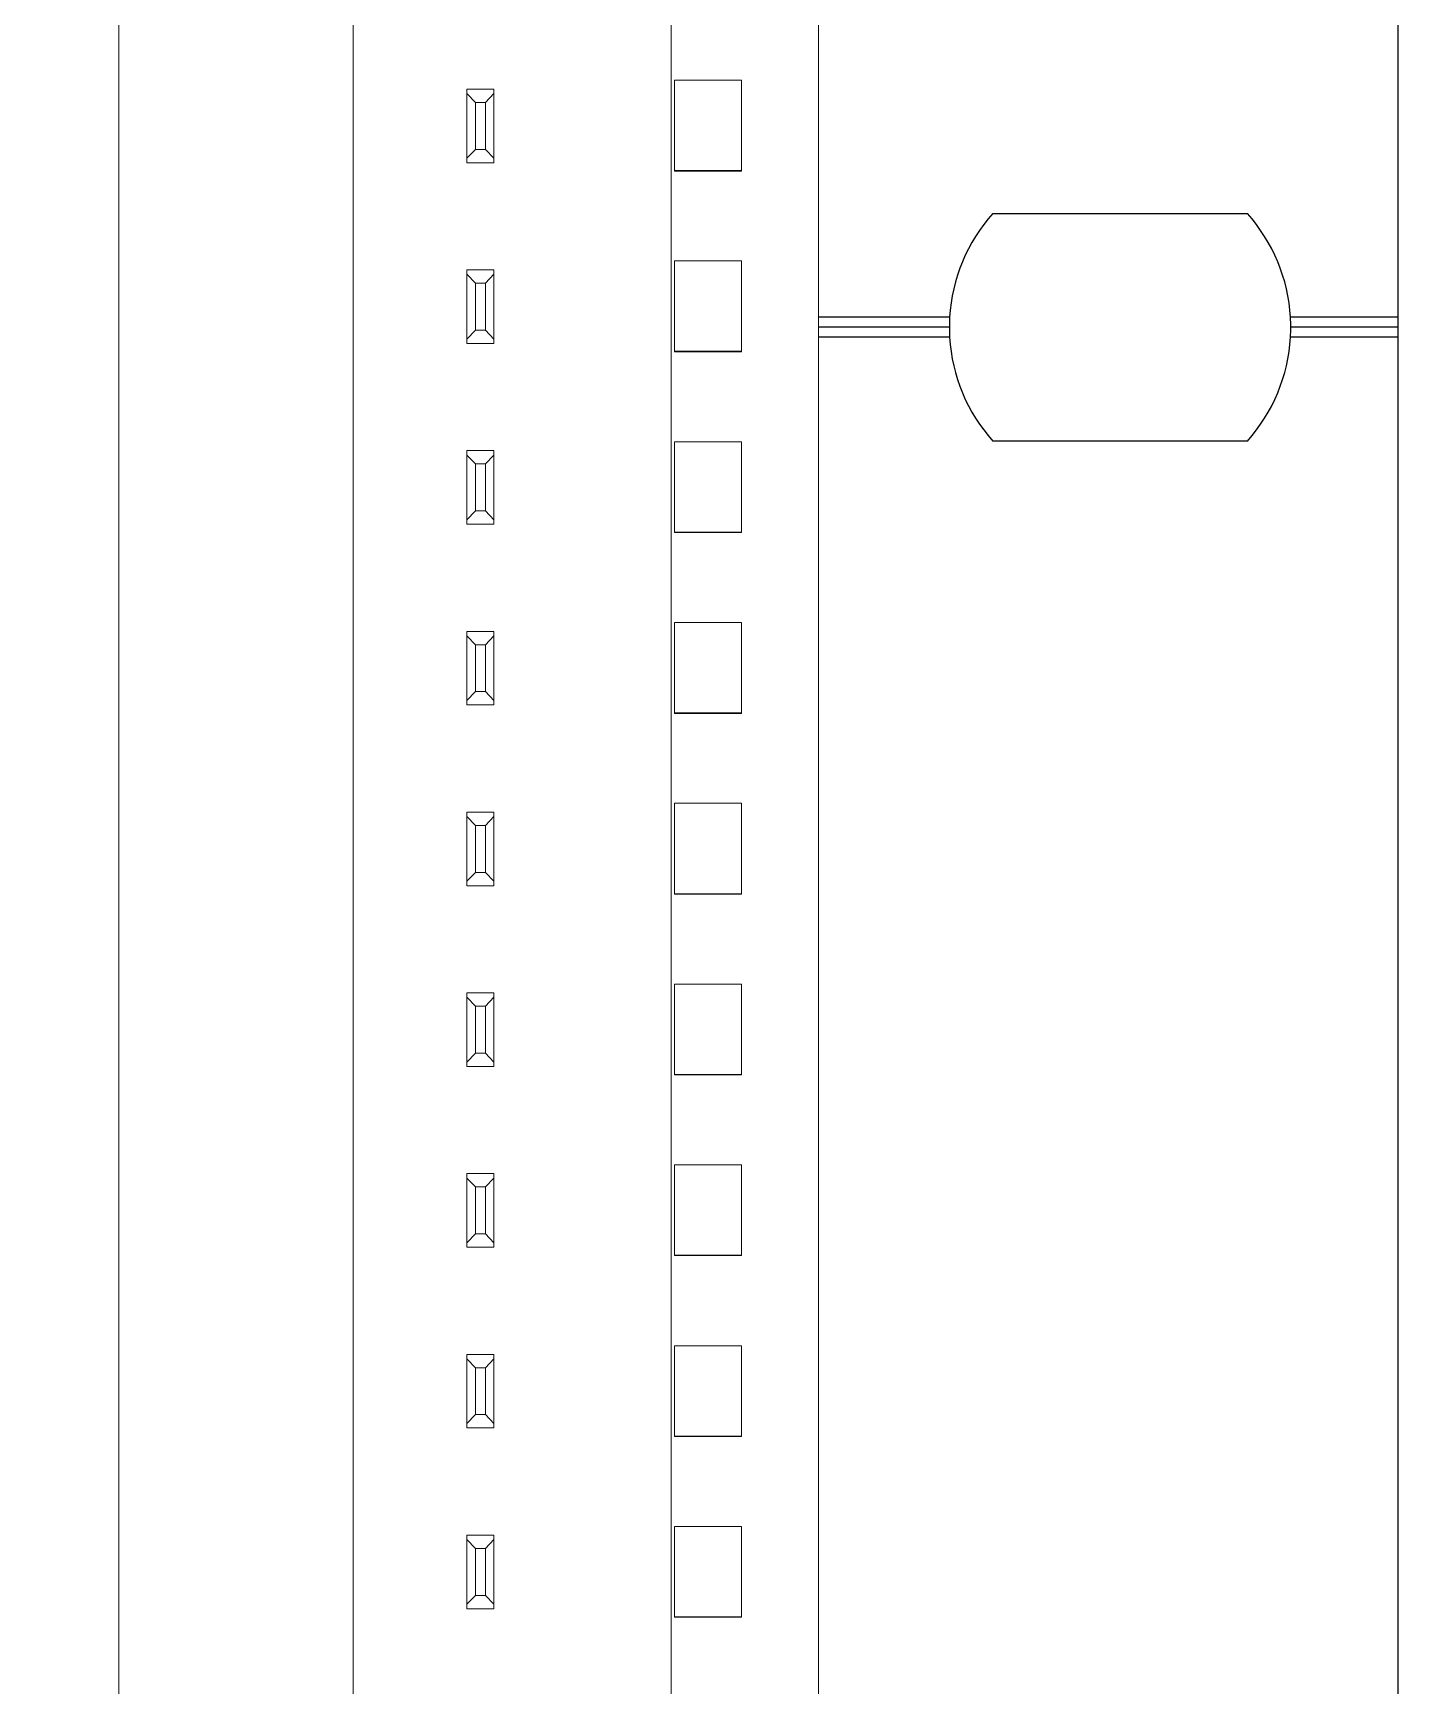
# Model space of a CAD drawing. Header units: millimetres. Extents: x 42151 to 59780, y 37376 to 44547.
# Drawn here: x 48355.16 to 48395.94, y 43205.74 to 43255.12 of the extents above; entities that cross this region are included whole.
import ezdxf

# ---------------------------------------------------------------- set-up
doc = ezdxf.new("R2010")
doc.units = ezdxf.units.MM
doc.set_wipeout_variables(frame=1)
doc.layers.add('000-PI-Oprema', color=30, linetype='Continuous', lineweight=5)
doc.layers.add('004-PI-DIN Šina', color=3, linetype='Continuous')

# ---------------------------------------------------------------- blocks, each defined once
blk = doc.blocks.new('*U117')
at = {"layer": '004-PI-DIN Šina'}
for p, q in [((297.61, 45.238), (297.61, 0)), ((285.509, 3.1), (293.112, 3.1)), ((284.219, 0), (-146.3, 0)), ((297.61, 0), (294.401, 0)), ((297.61, 0), (297.61, -0.3)), ((284.21, -0.3), (-146.298, -0.3)), ((297.61, -0.3), (294.41, -0.3)), ((297.61, -0.3), (297.61, -0.6)), ((284.219, -0.6), (-146.3, -0.6)), ((297.61, -0.6), (294.401, -0.6)), ((297.61, -0.6), (297.61, -50.149)), ((293.112, -3.7), (285.509, -3.7))]:
    blk.add_line(p, q, dxfattribs=at)
for start, end in [(138.1897, 176.6277), (3.3723, 41.8103), (183.3723, 221.8103), (318.1897, 356.6277)]:
    blk.add_arc((289.31, -0.3), 5.1, start, end, dxfattribs=at)
for major_axis, start_param, end_param in [((-5.099, 0.12), 6.247901, 6.306758), ((5.098, 0.125), 3.117, 3.175857), ((-0.085, 5.099), 4.695641, 4.754498), ((0.082, 5.099), 4.669617, 4.728475)]:
    blk.add_ellipse((289.31, -0.3), major_axis=major_axis, ratio=1, start_param=start_param, end_param=end_param, dxfattribs=at)
blk = doc.blocks.new('6ES7532-5HD00-0AB0')
blk.add_wipeout([(0.725, 61.733), (35.525, 61.733), (35.525, -85.267), (0.725, -85.267)]).dxf.layer = '000-PI-Oprema'
at = {"layer": '000-PI-Oprema'}
for p, q in [((35.525, 49.414), (35.525, -64.005)), ((31.125, -61.682), (31.125, 47.133)), ((14.625, -58.967), (14.625, 41.933)), ((21.625, 41.933), (21.625, -58.967)), ((31.225, -5.498), (31.225, -2.796)), ((31.225, -2.796), (33.225, -2.796)), ((33.225, -5.498), (33.225, -2.796)), ((25.025, -3.067), (25.825, -3.067)), ((25.025, -3.2), (25.025, -3.067)), ((25.275, -3.467), (25.025, -3.2)), ((25.025, -5.134), (25.025, -3.2)), ((25.825, -3.2), (25.575, -3.467)), ((25.825, -3.067), (25.825, -3.2)), ((25.825, -3.2), (25.825, -5.134)), ((25.575, -3.467), (25.275, -3.467)), ((25.275, -3.467), (25.275, -4.867)), ((25.575, -4.867), (25.575, -3.467)), ((25.025, -5.134), (25.275, -4.867)), ((25.275, -4.867), (25.575, -4.867)), ((25.575, -4.867), (25.825, -5.134)), ((25.025, -5.267), (25.025, -5.134)), ((25.825, -5.267), (25.025, -5.267)), ((25.825, -5.134), (25.825, -5.267)), ((31.225, -5.517), (31.225, -5.498)), ((31.225, -5.498), (33.225, -5.498)), ((31.225, -5.517), (33.225, -5.517)), ((33.225, -5.517), (33.225, -5.498)), ((31.225, -10.9), (31.225, -8.198)), ((31.225, -8.198), (33.225, -8.198)), ((33.225, -10.9), (33.225, -8.198)), ((25.025, -8.467), (25.825, -8.467)), ((25.025, -8.6), (25.025, -8.467)), ((25.025, -10.534), (25.025, -8.6)), ((25.275, -8.867), (25.025, -8.6)), ((25.275, -8.867), (25.275, -10.267)), ((25.575, -8.867), (25.275, -8.867)), ((25.825, -8.6), (25.575, -8.867)), ((25.575, -10.267), (25.575, -8.867)), ((25.825, -8.467), (25.825, -8.6)), ((25.825, -8.6), (25.825, -10.534)), ((25.025, -10.534), (25.275, -10.267)), ((25.275, -10.267), (25.575, -10.267)), ((25.575, -10.267), (25.825, -10.534)), ((25.025, -10.667), (25.025, -10.534)), ((25.825, -10.667), (25.025, -10.667)), ((25.825, -10.534), (25.825, -10.667)), ((31.225, -10.917), (31.225, -10.9)), ((31.225, -10.9), (33.225, -10.9)), ((31.225, -10.917), (33.225, -10.917)), ((33.225, -10.917), (33.225, -10.9)), ((31.225, -16.301), (31.225, -13.6)), ((31.225, -13.6), (33.225, -13.6)), ((33.225, -16.301), (33.225, -13.6)), ((25.025, -13.867), (25.825, -13.867)), ((25.025, -14), (25.025, -13.867)), ((25.275, -14.267), (25.025, -14)), ((25.025, -15.934), (25.025, -14)), ((25.575, -14.267), (25.275, -14.267)), ((25.275, -14.267), (25.275, -15.667)), ((25.825, -14), (25.575, -14.267)), ((25.575, -15.667), (25.575, -14.267)), ((25.825, -13.867), (25.825, -14)), ((25.825, -14), (25.825, -15.934)), ((25.025, -15.934), (25.275, -15.667)), ((25.275, -15.667), (25.575, -15.667)), ((25.575, -15.667), (25.825, -15.934)), ((25.025, -16.067), (25.025, -15.934)), ((25.825, -16.067), (25.025, -16.067)), ((25.825, -15.934), (25.825, -16.067)), ((31.225, -16.301), (33.225, -16.301)), ((31.225, -16.317), (31.225, -16.301)), ((31.225, -16.317), (33.225, -16.317)), ((33.225, -16.317), (33.225, -16.301)), ((31.225, -21.703), (31.225, -19.001)), ((31.225, -19.001), (33.225, -19.001)), ((33.225, -21.703), (33.225, -19.001)), ((25.025, -19.267), (25.825, -19.267)), ((25.025, -19.4), (25.025, -19.267)), ((25.025, -21.334), (25.025, -19.4)), ((25.275, -19.667), (25.025, -19.4)), ((25.575, -19.667), (25.275, -19.667)), ((25.275, -19.667), (25.275, -21.067)), ((25.825, -19.4), (25.575, -19.667)), ((25.575, -21.067), (25.575, -19.667)), ((25.825, -19.267), (25.825, -19.4)), ((25.825, -19.4), (25.825, -21.334)), ((25.025, -21.334), (25.275, -21.067)), ((25.275, -21.067), (25.575, -21.067)), ((25.575, -21.067), (25.825, -21.334)), ((25.025, -21.467), (25.025, -21.334)), ((25.825, -21.467), (25.025, -21.467)), ((25.825, -21.334), (25.825, -21.467)), ((31.225, -21.703), (33.225, -21.703)), ((31.225, -21.717), (31.225, -21.703)), ((31.225, -21.717), (33.225, -21.717)), ((33.225, -21.717), (33.225, -21.703)), ((25.025, -24.667), (25.825, -24.667)), ((25.025, -24.8), (25.025, -24.667)), ((25.825, -24.667), (25.825, -24.8)), ((31.225, -27.104), (31.225, -24.403)), ((31.225, -24.403), (33.225, -24.403)), ((33.225, -27.104), (33.225, -24.403)), ((25.275, -25.067), (25.025, -24.8)), ((25.025, -26.734), (25.025, -24.8)), ((25.575, -25.067), (25.275, -25.067)), ((25.275, -25.067), (25.275, -26.467)), ((25.825, -24.8), (25.575, -25.067)), ((25.575, -26.467), (25.575, -25.067)), ((25.825, -24.8), (25.825, -26.734)), ((25.025, -26.734), (25.275, -26.467)), ((25.275, -26.467), (25.575, -26.467)), ((25.575, -26.467), (25.825, -26.734)), ((25.025, -26.867), (25.025, -26.734)), ((25.825, -26.867), (25.025, -26.867)), ((25.825, -26.734), (25.825, -26.867)), ((31.225, -27.104), (33.225, -27.104)), ((31.225, -27.117), (31.225, -27.104)), ((31.225, -27.117), (33.225, -27.117)), ((33.225, -27.117), (33.225, -27.104)), ((25.025, -30.067), (25.825, -30.067)), ((25.025, -30.2), (25.025, -30.067)), ((25.825, -30.067), (25.825, -30.2)), ((31.225, -32.506), (31.225, -29.805)), ((31.225, -29.805), (33.225, -29.805)), ((33.225, -32.506), (33.225, -29.805)), ((25.275, -30.467), (25.025, -30.2)), ((25.025, -32.134), (25.025, -30.2)), ((25.575, -30.467), (25.275, -30.467)), ((25.275, -30.467), (25.275, -31.867)), ((25.825, -30.2), (25.575, -30.467)), ((25.575, -31.867), (25.575, -30.467)), ((25.825, -30.2), (25.825, -32.134)), ((25.025, -32.134), (25.275, -31.867)), ((25.275, -31.867), (25.575, -31.867)), ((25.575, -31.867), (25.825, -32.134)), ((25.025, -32.267), (25.025, -32.134)), ((25.825, -32.267), (25.025, -32.267)), ((25.825, -32.134), (25.825, -32.267)), ((31.225, -32.506), (33.225, -32.506)), ((31.225, -32.517), (31.225, -32.506)), ((31.225, -32.517), (33.225, -32.517)), ((33.225, -32.517), (33.225, -32.506)), ((25.025, -35.467), (25.825, -35.467)), ((25.025, -35.6), (25.025, -35.467)), ((25.825, -35.467), (25.825, -35.6)), ((31.225, -37.907), (31.225, -35.206)), ((31.225, -35.206), (33.225, -35.206)), ((33.225, -37.907), (33.225, -35.206)), ((25.025, -37.534), (25.025, -35.6)), ((25.275, -35.867), (25.025, -35.6)), ((25.275, -35.867), (25.275, -37.267)), ((25.575, -35.867), (25.275, -35.867)), ((25.825, -35.6), (25.575, -35.867)), ((25.575, -37.267), (25.575, -35.867)), ((25.825, -35.6), (25.825, -37.534)), ((25.025, -37.534), (25.275, -37.267)), ((25.275, -37.267), (25.575, -37.267)), ((25.575, -37.267), (25.825, -37.534)), ((25.025, -37.667), (25.025, -37.534)), ((25.825, -37.667), (25.025, -37.667)), ((25.825, -37.534), (25.825, -37.667)), ((31.225, -37.917), (31.225, -37.907)), ((31.225, -37.907), (33.225, -37.907)), ((31.225, -37.917), (33.225, -37.917)), ((33.225, -37.917), (33.225, -37.907)), ((25.025, -40.867), (25.825, -40.867)), ((25.025, -41), (25.025, -40.867)), ((25.825, -40.867), (25.825, -41)), ((31.225, -43.309), (31.225, -40.608)), ((31.225, -40.608), (33.225, -40.608)), ((33.225, -43.309), (33.225, -40.608)), ((25.025, -42.934), (25.025, -41)), ((25.275, -41.267), (25.025, -41)), ((25.575, -41.267), (25.275, -41.267)), ((25.275, -41.267), (25.275, -42.667)), ((25.825, -41), (25.575, -41.267)), ((25.575, -42.667), (25.575, -41.267)), ((25.825, -41), (25.825, -42.934)), ((25.025, -42.934), (25.275, -42.667)), ((25.025, -43.067), (25.025, -42.934)), ((25.275, -42.667), (25.575, -42.667)), ((25.575, -42.667), (25.825, -42.934)), ((25.825, -42.934), (25.825, -43.067)), ((25.825, -43.067), (25.025, -43.067)), ((31.225, -43.309), (33.225, -43.309)), ((31.225, -43.317), (31.225, -43.309)), ((31.225, -43.317), (33.225, -43.317)), ((33.225, -43.317), (33.225, -43.309)), ((25.025, -46.267), (25.825, -46.267)), ((25.025, -46.4), (25.025, -46.267)), ((25.025, -48.334), (25.025, -46.4)), ((25.275, -46.667), (25.025, -46.4)), ((25.825, -46.4), (25.575, -46.667)), ((25.825, -46.267), (25.825, -46.4)), ((25.825, -46.4), (25.825, -48.334)), ((31.225, -48.711), (31.225, -46.01)), ((31.225, -46.01), (33.225, -46.01)), ((33.225, -48.711), (33.225, -46.01)), ((25.275, -46.667), (25.275, -48.067)), ((25.575, -46.667), (25.275, -46.667)), ((25.575, -48.067), (25.575, -46.667)), ((25.025, -48.334), (25.275, -48.067)), ((25.025, -48.467), (25.025, -48.334)), ((25.275, -48.067), (25.575, -48.067)), ((25.575, -48.067), (25.825, -48.334)), ((25.825, -48.334), (25.825, -48.467)), ((25.825, -48.467), (25.025, -48.467)), ((31.225, -48.717), (31.225, -48.711)), ((31.225, -48.711), (33.225, -48.711)), ((31.225, -48.717), (33.225, -48.717)), ((33.225, -48.717), (33.225, -48.711))]:
    blk.add_line(p, q, dxfattribs=at)

msp = doc.modelspace()

# ---------------------------------------------------------------- block references
at = {"layer": '000-PI-Oprema'}
msp.add_blockref('*U117', (48098.326, 43246.632), dxfattribs=at)

# ---------------------------------------------------------------- next in the draw order: block references
msp.add_blockref('6ES7532-5HD00-0AB0', (48343.102, 43256.514), dxfattribs=at)

doc.saveas('drawing.dxf')
